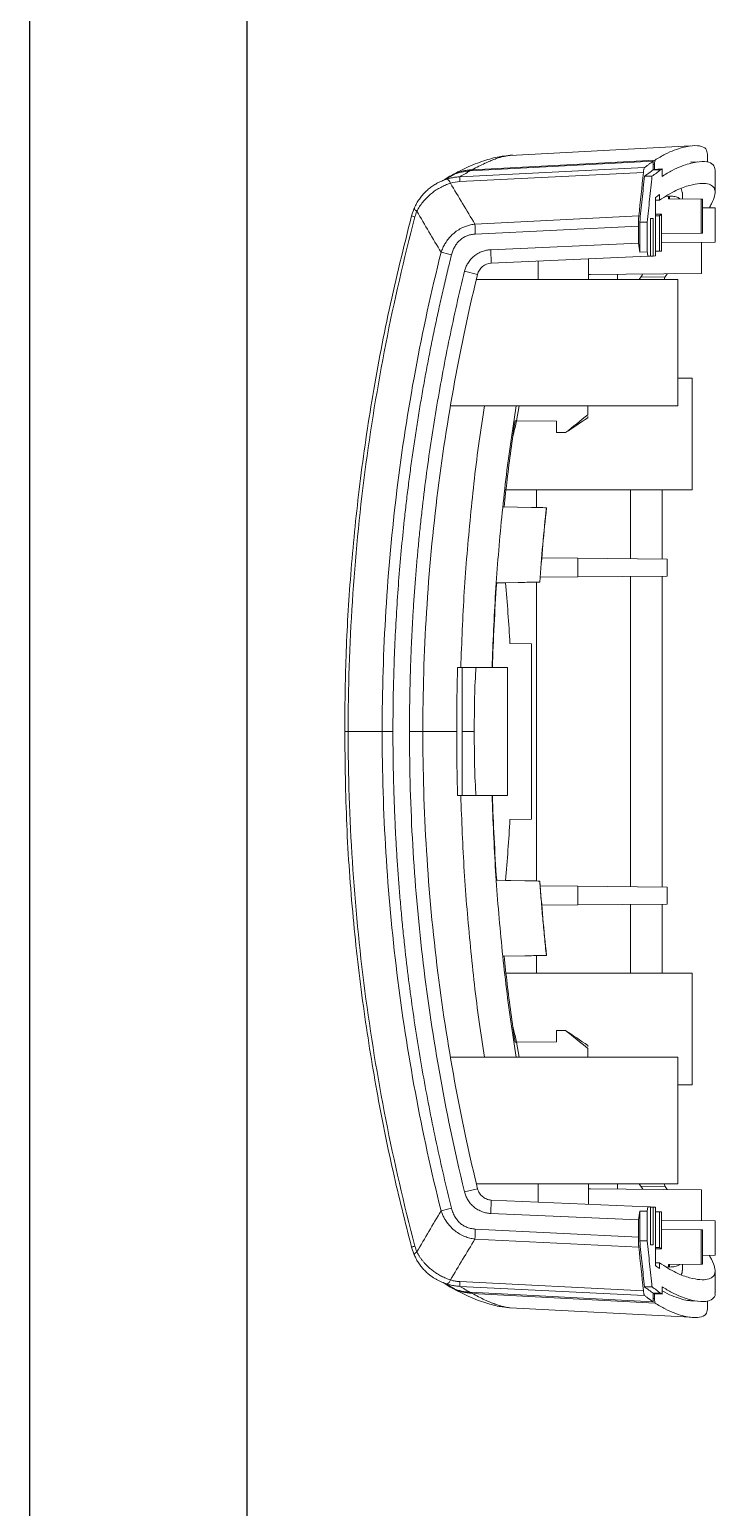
# Model space of a CAD drawing. Header units: inches. Extents: x 319 to 1827, y 1181 to 1488.
# Drawn here: x 319.2 to 365.3, y 1321 to 1420.4 of the extents above; entities that cross this region are included whole.
import ezdxf

# ---------------------------------------------------------------- set-up
doc = ezdxf.new("R2010")
doc.units = ezdxf.units.IN

msp = doc.modelspace()

# ---------------------------------------------------------------- linework, layer by layer
for p, q in [((319.19, 1488.371), (319.19, 1181.81)), ((333.788, 1481.072), (333.788, 1189.109))]:
    msp.add_line(p, q)
at = {"color": 7, "linetype": 'Continuous', "lineweight": 15}
for p, q in [((363.608, 1412.573), (351.489, 1411.938)), ((364.769, 1411.471), (364.769, 1412.015)), ((360.523, 1411.111), (348.121, 1410.5)), ((348.793, 1410.887), (361.112, 1411.539)), ((361.233, 1411.619), (348.941, 1410.969)), ((361.112, 1410.963), (361.112, 1411.539)), ((361.707, 1411.024), (361.112, 1410.993)), ((361.615, 1410.963), (361.112, 1410.963)), ((361.205, 1410.998), (361.205, 1411.317)), ((361.707, 1410.523), (361.707, 1411.024)), ((364.101, 1411.497), (363.619, 1411.472)), ((347.052, 1410.282), (347.453, 1410.553)), ((347.775, 1410.671), (347.108, 1410.291)), ((348.11, 1410.181), (360.45, 1410.788)), ((361.029, 1410.537), (360.526, 1410.537)), ((365.269, 1409.457), (365.269, 1410.944)), ((361.258, 1409.105), (361.258, 1405.176)), ((361.526, 1409.297), (361.526, 1408.926)), ((362.114, 1409.196), (361.965, 1409.182)), ((362.14, 1409.018), (362.14, 1409.199)), ((364.344, 1408.999), (362.14, 1409.018)), ((362.214, 1409.201), (362.214, 1409.02)), ((362.214, 1409.02), (364.416, 1409)), ((362.993, 1409.707), (363.065, 1409.431)), ((363.069, 1409.012), (363.069, 1409.431)), ((364.344, 1406.698), (364.344, 1408.999)), ((364.416, 1409), (364.416, 1406.698)), ((345.043, 1408.378), (344.866, 1407.861)), ((345.055, 1408.396), (345.046, 1408.374)), ((361.258, 1408.921), (361.526, 1408.926)), ((361.671, 1407.975), (361.258, 1407.979)), ((361.671, 1405.498), (361.671, 1407.975)), ((365.269, 1408.408), (364.416, 1408.416)), ((365.269, 1406.098), (365.269, 1408.408)), ((360.144, 1407.861), (349.13, 1407.319)), ((360.113, 1407.183), (349.152, 1406.643)), ((360.113, 1406.026), (360.113, 1407.183)), ((360.204, 1405.435), (360.204, 1407.437)), ((360.204, 1407.437), (360.708, 1407.437)), ((360.708, 1407.437), (360.708, 1405.452)), ((360.925, 1405.161), (360.925, 1407.698)), ((360.925, 1407.688), (361.116, 1407.698)), ((361.116, 1407.698), (361.116, 1405.169)), ((361.526, 1407.876), (361.258, 1407.878)), ((361.526, 1405.498), (361.526, 1407.876)), ((350.189, 1405.593), (360.113, 1406.026)), ((361.671, 1406.674), (364.344, 1406.698)), ((364.416, 1406.698), (361.671, 1406.674)), ((361.671, 1406.066), (365.269, 1406.098)), ((364.416, 1406.698), (364.344, 1406.698)), ((364.364, 1403.998), (364.364, 1406.09)), ((350.189, 1405.593), (350.228, 1404.694)), ((350.228, 1404.694), (360.754, 1405.154)), ((360.204, 1405.435), (360.708, 1405.452)), ((360.984, 1405.164), (361.116, 1405.169)), ((361.116, 1405.169), (361.258, 1405.176)), ((361.258, 1405.495), (361.526, 1405.498)), ((361.258, 1405.494), (361.671, 1405.498)), ((361.526, 1405.498), (361.671, 1405.498)), ((349.3, 1403.931), (348.426, 1404.143)), ((353.369, 1403.598), (353.369, 1404.848)), ((356.769, 1403.598), (356.769, 1404.98)), ((362.769, 1403.598), (349.23, 1403.598)), ((356.769, 1403.931), (364.364, 1403.998)), ((356.902, 1403.932), (356.769, 1403.925)), ((358.719, 1403.598), (358.719, 1403.948)), ((361.909, 1403.78), (362.047, 1403.977)), ((362.769, 1399.348), (362.769, 1403.598)), ((362.769, 1395.098), (362.769, 1399.348)), ((363.719, 1396.948), (362.769, 1396.948)), ((363.719, 1389.448), (363.719, 1396.948)), ((347.512, 1395.098), (362.769, 1395.098)), ((352.095, 1395.098), (351.932, 1394.082)), ((356.719, 1394.498), (356.719, 1395.098)), ((351.93, 1394.082), (351.961, 1394.082)), ((354.619, 1394.059), (351.932, 1394.082)), ((356.719, 1394.298), (356.719, 1394.38)), ((351.682, 1393.05), (351.716, 1393.198)), ((354.619, 1394.059), (354.619, 1393.298)), ((355.219, 1393.298), (354.619, 1393.298)), ((351.218, 1389.448), (363.719, 1389.448)), ((353.276, 1388.259), (353.276, 1389.448)), ((359.585, 1389.448), (359.585, 1384.817)), ((361.714, 1389.448), (361.714, 1384.798)), ((351.054, 1388.298), (351.017, 1388.298)), ((353.93, 1388.248), (351.017, 1388.298)), ((351.054, 1388.298), (352.939, 1388.265)), ((353.93, 1388.248), (353.942, 1388.248)), ((356.046, 1384.848), (353.639, 1384.869)), ((356.046, 1383.598), (356.046, 1384.848)), ((362.04, 1384.795), (356.046, 1384.848)), ((362.04, 1383.65), (362.04, 1384.795)), ((350.571, 1383.197), (353.484, 1383.248)), ((350.571, 1383.197), (350.589, 1383.197)), ((350.589, 1383.197), (351.183, 1383.207)), ((352.491, 1383.23), (351.183, 1383.207)), ((353.276, 1383.244), (353.276, 1363.151)), ((353.494, 1383.248), (353.484, 1383.248)), ((356.046, 1383.598), (353.524, 1383.576)), ((362.04, 1383.65), (356.046, 1383.598)), ((359.585, 1383.628), (359.585, 1362.767)), ((361.714, 1383.647), (361.714, 1362.748)), ((352.919, 1379.098), (351.477, 1379.11)), ((352.919, 1367.298), (352.919, 1379.098)), ((348.077, 1377.498), (348.269, 1377.498)), ((348.269, 1377.498), (348.269, 1368.898)), ((348.269, 1377.498), (350.275, 1377.498)), ((350.304, 1377.498), (351.319, 1377.498)), ((351.319, 1377.498), (351.319, 1368.898)), ((342.891, 1373.197), (340.604, 1373.197)), ((345.625, 1373.197), (344.725, 1373.197)), ((348.269, 1368.898), (348.077, 1368.898)), ((350.275, 1368.898), (348.269, 1368.898)), ((351.319, 1368.898), (350.304, 1368.898)), ((352.919, 1367.298), (351.477, 1367.285)), ((350.589, 1363.198), (350.571, 1363.198)), ((353.484, 1363.148), (350.571, 1363.198)), ((351.183, 1363.188), (350.589, 1363.198)), ((350.599, 1362.845), (350.597, 1362.845)), ((352.491, 1363.165), (351.183, 1363.188)), ((353.484, 1363.148), (353.494, 1363.148)), ((356.046, 1362.798), (353.524, 1362.82)), ((356.046, 1362.798), (356.046, 1361.548)), ((362.04, 1362.745), (356.046, 1362.798)), ((362.04, 1362.745), (362.04, 1361.6)), ((356.046, 1361.548), (353.639, 1361.527)), ((362.04, 1361.6), (356.046, 1361.548)), ((359.585, 1361.578), (359.585, 1356.948)), ((361.714, 1361.597), (361.714, 1356.948)), ((351.017, 1358.097), (353.93, 1358.148)), ((351.017, 1358.097), (351.054, 1358.097)), ((351.054, 1358.097), (352.939, 1358.13)), ((353.276, 1358.136), (353.276, 1356.948)), ((363.721, 1356.948), (351.218, 1356.948)), ((351.682, 1353.345), (351.716, 1353.197)), ((351.932, 1352.313), (354.619, 1352.336)), ((354.619, 1353.098), (354.619, 1352.336)), ((355.219, 1353.098), (354.619, 1353.098)), ((351.93, 1352.313), (351.961, 1352.313)), ((352.095, 1351.298), (351.932, 1352.313)), ((356.719, 1352.098), (356.719, 1352.015)), ((356.719, 1351.898), (356.719, 1351.298)), ((362.769, 1351.298), (347.51, 1351.298)), ((362.769, 1342.798), (362.769, 1351.298)), ((362.769, 1349.448), (363.721, 1349.448)), ((349.3, 1342.464), (348.426, 1342.252)), ((349.23, 1342.798), (362.769, 1342.798)), ((353.369, 1341.548), (353.369, 1342.798)), ((356.769, 1341.415), (356.769, 1342.798)), ((356.769, 1342.47), (356.902, 1342.463)), ((356.769, 1342.464), (364.364, 1342.398)), ((358.719, 1342.798), (358.719, 1342.447)), ((360.168, 1342.798), (360.421, 1342.432)), ((361.909, 1342.615), (362.047, 1342.418)), ((364.364, 1342.398), (364.364, 1340.305)), ((350.189, 1340.802), (350.228, 1341.701)), ((350.228, 1341.701), (360.754, 1341.241)), ((350.189, 1340.802), (360.113, 1340.369)), ((360.204, 1340.96), (360.204, 1338.958)), ((360.708, 1340.943), (360.754, 1341.241)), ((360.708, 1340.943), (360.708, 1338.958)), ((360.754, 1341.241), (360.925, 1341.234)), ((360.925, 1338.698), (360.925, 1341.234)), ((360.984, 1341.231), (361.116, 1341.226)), ((361.116, 1341.226), (361.116, 1338.698)), ((361.258, 1341.219), (361.116, 1341.226)), ((361.258, 1341.219), (361.258, 1337.29)), ((361.671, 1340.898), (361.258, 1340.901)), ((361.258, 1340.9), (361.526, 1340.898)), ((361.526, 1340.898), (361.526, 1338.519)), ((361.671, 1338.42), (361.671, 1340.898)), ((360.113, 1339.212), (349.152, 1339.752)), ((360.113, 1339.212), (360.113, 1340.369)), ((361.671, 1340.329), (365.269, 1340.298)), ((361.671, 1339.721), (364.344, 1339.698)), ((364.416, 1339.698), (361.671, 1339.721)), ((364.344, 1339.698), (364.344, 1337.396)), ((364.344, 1339.698), (364.416, 1339.698)), ((364.416, 1337.395), (364.416, 1339.698)), ((365.269, 1340.298), (365.269, 1337.987)), ((344.866, 1338.534), (345.043, 1338.017)), ((360.144, 1338.534), (349.13, 1339.076)), ((360.708, 1338.958), (360.204, 1338.958)), ((361.116, 1338.698), (360.925, 1338.707)), ((361.526, 1338.519), (361.258, 1338.517)), ((345.055, 1337.999), (345.046, 1338.021)), ((361.671, 1338.42), (361.258, 1338.416)), ((361.258, 1337.474), (361.526, 1337.469)), ((361.526, 1337.469), (361.526, 1337.098)), ((365.269, 1337.987), (364.416, 1337.979)), ((362.14, 1337.196), (361.965, 1337.213)), ((364.344, 1337.396), (362.14, 1337.377)), ((362.14, 1337.377), (362.14, 1337.196)), ((362.214, 1337.375), (364.416, 1337.395)), ((362.214, 1337.194), (362.214, 1337.375)), ((363.069, 1336.965), (363.069, 1337.383)), ((365.269, 1335.461), (365.269, 1336.938)), ((347.453, 1335.842), (347.05, 1336.115)), ((347.101, 1336.11), (347.766, 1335.726)), ((348.11, 1336.214), (360.45, 1335.607)), ((360.523, 1335.284), (348.121, 1335.895)), ((348.793, 1335.508), (361.112, 1334.856)), ((361.029, 1335.858), (360.526, 1335.858)), ((361.707, 1335.872), (361.707, 1335.371)), ((361.233, 1334.776), (348.941, 1335.426)), ((351.489, 1334.457), (363.608, 1333.822)), ((361.112, 1335.432), (361.112, 1334.856)), ((361.615, 1335.432), (361.112, 1335.432)), ((361.707, 1335.371), (361.112, 1335.402)), ((361.205, 1335.397), (361.205, 1335.078)), ((363.619, 1334.923), (364.092, 1334.898)), ((364.769, 1334.38), (364.769, 1334.933))]:
    msp.add_line(p, q, dxfattribs=at)
at = {"color": 8, "linetype": 'Continuous', "lineweight": 15}
for p, q in [((361.112, 1411.312), (361.205, 1411.317)), ((360.275, 1403.752), (361.909, 1403.78)), ((348.269, 1373.197), (349.085, 1373.197)), ((360.275, 1342.643), (361.909, 1342.615)), ((361.205, 1335.078), (361.112, 1335.083))]:
    msp.add_line(p, q, dxfattribs=at)
at = {"color": 8, "linetype": 'Continuous', "lineweight": 15, "flags": 128}
for points in [[(348.941, 1410.969), (348.942, 1410.961), (348.943, 1410.953)], [(348.941, 1335.426), (348.942, 1335.434), (348.943, 1335.442)]]:
    msp.add_lwpolyline(points, dxfattribs=at)
at = {"color": 7, "linetype": 'Continuous', "lineweight": 15, "flags": 128}
for points in [[(344.867, 1407.864), (344.867, 1407.864), (344.874, 1407.864)], [(344.874, 1338.532), (344.867, 1338.531), (344.87, 1338.533), (344.883, 1338.537), (344.906, 1338.544), (344.939, 1338.554), (344.982, 1338.566), (345.034, 1338.581), (345.094, 1338.598)]]:
    msp.add_lwpolyline(points, dxfattribs=at)
at = {"color": 7, "linetype": 'Continuous', "lineweight": 15}
for centre, radius, start, end in [((347.038, 1409.932), 0.461, 16.70869, 63.03721), ((349.871, 1410.281), 1.763, 172.87388, 183.26692), ((368.378, 1407.627), 19.25, 180.91666, 182.93027), ((364.561, 1473.54), 70.385, 255.427, 256.01602), ((240.224, 1373.197), 111.41, 3.04215, 5.15464), ((240.224, 1373.197), 111.41, 354.84536, 356.95785), ((364.561, 1272.855), 70.385, 103.98398, 104.573), ((368.376, 1338.768), 19.248, 177.06962, 179.08345), ((347.038, 1336.463), 0.461, 296.9631, 343.291), ((349.871, 1336.114), 1.763, 176.73308, 187.12612)]:
    msp.add_arc(centre, radius, start, end, dxfattribs=at)
at = {"color": 8, "linetype": 'Continuous', "lineweight": 15}
msp.add_arc((345.784, 1410.575), 2.863, 251.30363, 256.05173, dxfattribs=at)
at = {"color": 7, "linetype": 'Continuous', "lineweight": 15}
for centre, start_param, end_param in [((-318.41, 1416.511), 6.171764, 6.179748), ((-318.41, 1329.884), 0.103437, 0.111421)]:
    msp.add_ellipse(centre, major_axis=(683.679, 0), ratio=0.078592, start_param=start_param, end_param=end_param, dxfattribs=at)
for points, knots in [([(351.489, 1411.938), (351.494, 1411.939), (351.516, 1411.941), (351.58, 1411.948), (351.638, 1411.951), (351.68, 1411.953)], [0, 0, 0, 0, 0.072044, 0.34005, 1, 1, 1, 1]), ([(364.76, 1412.015), (364.739, 1412.143), (364.697, 1412.411), (364.274, 1412.605), (363.69, 1412.602), (363.073, 1412.477), (362.536, 1412.301), (361.93, 1412.039), (361.466, 1411.759), (361.233, 1411.619)], [0, 0, 0, 0, 0.1874741, 0.3902151, 0.5930867, 0.6947583, 0.7964289, 0.8982155, 1, 1, 1, 1]), ([(351.226, 1411.899), (351.11, 1411.888), (350.681, 1411.851), (349.869, 1411.63), (348.81, 1411.249), (347.937, 1410.796), (347.549, 1410.595)], [0, 0, 0, 0, 0.1179185, 0.4325648, 0.747365, 1, 1, 1, 1]), ([(360.45, 1410.788), (360.452, 1410.803), (360.457, 1410.848), (360.467, 1410.928), (360.484, 1411.019), (360.504, 1411.087), (360.517, 1411.103), (360.523, 1411.111)], [0, 0, 0, 0, 0.081719, 0.247804, 0.500232, 0.776217, 1, 1, 1, 1]), ([(361.112, 1411.539), (361.063, 1411.506), (360.967, 1411.441), (360.821, 1411.336), (360.673, 1411.227), (360.573, 1411.15), (360.523, 1411.111)], [0, 0, 0, 0, 0.254015, 0.505351, 0.75401, 1, 1, 1, 1]), ([(361.233, 1411.619), (361.226, 1411.614), (361.218, 1411.579), (361.208, 1411.469), (361.205, 1411.394), (361.205, 1411.317)], [0, 0, 0, 0, 0.5, 0.5, 1, 1, 1, 1]), ([(365.268, 1410.944), (365.241, 1411.077), (365.189, 1411.345), (364.749, 1411.534), (364.16, 1411.523), (363.542, 1411.393), (363.005, 1411.213), (362.401, 1410.947), (361.939, 1410.664), (361.707, 1410.523)], [0, 0, 0, 0, 0.197256, 0.397559, 0.597989, 0.698436, 0.798881, 0.899442, 1, 1, 1, 1]), ([(345.055, 1408.396), (345.079, 1408.45), (345.127, 1408.557), (345.208, 1408.711), (345.296, 1408.86), (345.39, 1409.002), (345.49, 1409.137), (345.594, 1409.265), (345.703, 1409.386), (345.815, 1409.499), (345.967, 1409.64), (346.166, 1409.801), (346.42, 1409.973), (346.687, 1410.121), (346.963, 1410.247), (347.153, 1410.311), (347.247, 1410.343)], [0, 0, 0, 0, 0.058791, 0.116952, 0.17439, 0.231014, 0.286741, 0.341497, 0.395212, 0.447828, 0.499294, 0.6003, 0.701115, 0.801481, 0.901173, 1, 1, 1, 1]), ([(347.48, 1410.065), (347.423, 1410.045), (347.309, 1410.006), (347.143, 1409.939), (346.982, 1409.866), (346.826, 1409.786), (346.675, 1409.702), (346.532, 1409.614), (346.395, 1409.521), (346.265, 1409.426), (346.084, 1409.281), (345.861, 1409.075), (345.614, 1408.795), (345.397, 1408.498), (345.282, 1408.286), (345.225, 1408.18)], [0, 0, 0, 0, 0.060481, 0.12016, 0.178934, 0.236706, 0.293389, 0.348903, 0.40318, 0.456159, 0.50779, 0.632066, 0.755826, 0.878601, 1, 1, 1, 1]), ([(347.247, 1410.343), (347.295, 1410.358), (347.392, 1410.387), (347.538, 1410.422), (347.685, 1410.452), (347.831, 1410.474), (347.976, 1410.491), (348.073, 1410.497), (348.121, 1410.5)], [0, 0, 0, 0, 0.170775, 0.339898, 0.507372, 0.673203, 0.837405, 1, 1, 1, 1]), ([(348.793, 1410.887), (348.415, 1410.848), (347.876, 1410.792), (347.427, 1410.505), (347.293, 1410.419)], [0, 0, 0, 0, 0.702599, 1, 1, 1, 1]), ([(348.969, 1410.954), (348.586, 1410.933), (348.197, 1410.912), (347.872, 1410.726), (347.868, 1410.724)], [0, 0, 0, 0, 0.988338, 1, 1, 1, 1]), ([(348.121, 1410.5), (348.179, 1410.535), (348.297, 1410.604), (348.466, 1410.703), (348.633, 1410.798), (348.739, 1410.858), (348.793, 1410.887)], [0, 0, 0, 0, 0.246112, 0.494819, 0.746117, 1, 1, 1, 1]), ([(360.526, 1410.537), (360.473, 1410.02), (360.367, 1408.987), (360.259, 1407.953), (360.204, 1407.437)], [0, 0, 0, 0, 0.500017, 1, 1, 1, 1]), ([(361.029, 1410.537), (360.977, 1410.02), (360.924, 1409.503), (360.87, 1408.987), (360.816, 1408.47), (360.762, 1407.953), (360.708, 1407.437)], [0, 0, 0, 0, 0.002102482, 0.002102482, 0.002102482, 0.004204969, 0.004204969, 0.004204969, 0.004204969]), ([(364.888, 1408.412), (364.937, 1408.503), (365.121, 1408.842), (365.255, 1409.228), (365.289, 1409.616), (365.132, 1409.883), (364.798, 1410.041), (364.284, 1410.068), (363.576, 1409.942), (362.682, 1409.645), (361.911, 1409.166), (361.526, 1408.926)], [0, 0, 0, 0, 0.043167, 0.16134, 0.279568, 0.397738, 0.515952, 0.634123, 0.752295, 0.876091, 1, 1, 1, 1]), ([(361.258, 1409.105), (361.303, 1409.138), (361.394, 1409.205), (361.482, 1409.266), (361.526, 1409.297)], [0, 0, 0, 0, 0.497476, 1, 1, 1, 1]), ([(362.903, 1409.014), (362.882, 1409.031), (362.796, 1409.1), (362.593, 1409.183), (362.339, 1409.195), (362.214, 1409.201)], [0, 0, 0, 0, 0.14571, 0.578307, 1, 1, 1, 1]), ([(344.867, 1407.864), (344.343, 1405.765), (343.317, 1401.645), (342.169, 1395.504), (341.313, 1389.564), (340.75, 1383.836), (340.423, 1378.404), (340.389, 1374.882), (340.372, 1373.197)], [0, 0, 0, 0, 0.185137, 0.363284, 0.534446, 0.69862, 0.855807, 1, 1, 1, 1]), ([(345.094, 1407.797), (343.606, 1402.16), (342.482, 1396.425), (340.981, 1384.859), (340.604, 1379.028), (340.604, 1373.197)], [0, 0, 0, 0, 0.5, 0.5, 1, 1, 1, 1]), ([(346.851, 1405.419), (346.869, 1405.469), (346.905, 1405.568), (346.967, 1405.712), (347.034, 1405.849), (347.107, 1405.981), (347.222, 1406.168), (347.394, 1406.398), (347.65, 1406.662), (347.95, 1406.895), (348.26, 1407.07), (348.559, 1407.191), (348.838, 1407.273), (349.031, 1407.303), (349.13, 1407.319)], [0, 0, 0, 0, 0.051082, 0.10121, 0.150377, 0.198577, 0.245809, 0.360673, 0.473441, 0.597509, 0.72253, 0.812577, 0.905045, 1, 1, 1, 1]), ([(360.113, 1407.183), (360.113, 1407.215), (360.114, 1407.283), (360.116, 1407.389), (360.119, 1407.505), (360.125, 1407.626), (360.133, 1407.749), (360.14, 1407.823), (360.144, 1407.861)], [0, 0, 0, 0, 0.12815, 0.272703, 0.43337, 0.609296, 0.798937, 1, 1, 1, 1]), ([(360.925, 1407.698), (360.958, 1407.698), (361.021, 1407.698), (361.084, 1407.698), (361.116, 1407.698), (361.116, 1407.698)], [0.000134, 0.000134, 0.000134, 0.000134, 0.5, 1, 1.000453, 1.000453, 1.000453, 1.000453]), ([(349.152, 1406.643), (349.108, 1406.64), (349.022, 1406.634), (348.895, 1406.614), (348.772, 1406.586), (348.652, 1406.55), (348.488, 1406.485), (348.287, 1406.376), (348.074, 1406.204), (347.895, 1406.001), (347.749, 1405.775), (347.631, 1405.52), (347.579, 1405.335), (347.552, 1405.241)], [0, 0, 0, 0, 0.057356, 0.113381, 0.168352, 0.222563, 0.276322, 0.398673, 0.519997, 0.633872, 0.750189, 0.871483, 1, 1, 1, 1]), ([(346.851, 1405.419), (345.538, 1400.157), (344.546, 1394.813), (343.223, 1384.046), (342.894, 1378.621), (342.891, 1373.197)], [0, 0, 0, 0, 0.5, 0.5, 1, 1, 1, 1]), ([(347.552, 1405.241), (347.457, 1404.854), (347.266, 1404.082), (346.993, 1402.92), (346.731, 1401.757), (346.479, 1400.592), (346.237, 1399.425), (346.006, 1398.257), (345.786, 1397.087), (345.576, 1395.915), (345.377, 1394.741), (345.189, 1393.566), (345.011, 1392.389), (344.844, 1391.21), (344.687, 1390.029), (344.541, 1388.847), (344.373, 1387.374), (344.193, 1385.609), (344.015, 1383.551), (343.87, 1381.489), (343.757, 1379.422), (343.676, 1377.351), (343.625, 1375.275), (343.618, 1373.89), (343.615, 1373.197)], [0, 0, 0, 0, 0.036891, 0.073758, 0.110604, 0.147431, 0.184242, 0.221041, 0.257831, 0.294614, 0.331393, 0.368172, 0.404954, 0.441741, 0.478537, 0.515344, 0.552165, 0.615948, 0.67977, 0.743645, 0.807591, 0.871621, 0.935753, 1, 1, 1, 1]), ([(348.426, 1404.143), (348.438, 1404.19), (348.463, 1404.284), (348.514, 1404.42), (348.574, 1404.551), (348.673, 1404.73), (348.828, 1404.945), (349.061, 1405.17), (349.327, 1405.354), (349.611, 1405.484), (349.901, 1405.568), (350.093, 1405.585), (350.189, 1405.593)], [0, 0, 0, 0, 0.059436, 0.118488, 0.177504, 0.236834, 0.3687, 0.500549, 0.632041, 0.764046, 0.881832, 1, 1, 1, 1]), ([(344.725, 1373.197), (344.727, 1373.587), (344.729, 1374.367), (344.746, 1375.535), (344.772, 1376.703), (344.808, 1377.868), (344.855, 1379.033), (344.912, 1380.196), (344.979, 1381.358), (345.056, 1382.519), (345.143, 1383.678), (345.241, 1384.836), (345.349, 1385.993), (345.467, 1387.149), (345.638, 1388.681), (345.875, 1390.587), (346.2, 1392.864), (346.564, 1395.134), (346.968, 1397.398), (347.413, 1399.654), (347.894, 1401.904), (348.248, 1403.396), (348.426, 1404.143)], [0, 0, 0, 0, 0.037445, 0.074851, 0.112222, 0.149559, 0.186866, 0.224146, 0.261402, 0.298636, 0.335852, 0.373052, 0.410239, 0.447417, 0.484588, 0.558261, 0.631881, 0.705472, 0.779057, 0.852658, 0.926298, 1, 1, 1, 1]), ([(349.3, 1403.931), (349.351, 1404.14), (349.471, 1404.331), (349.803, 1404.604), (350.014, 1404.685), (350.228, 1404.694)], [0, 0, 0, 0, 0.5, 0.5, 1, 1, 1, 1]), ([(349.3, 1403.931), (348.807, 1401.899), (347.804, 1397.328), (346.558, 1389.479), (345.784, 1381.201), (345.627, 1375.784), (345.625, 1373.197)], [0, 0, 0, 0, 0.25, 0.5, 0.75, 1, 1, 1, 1]), ([(360.168, 1403.598), (360.185, 1403.622), (360.275, 1403.751), (360.355, 1403.868), (360.42, 1403.963)], [0, 0, 0, 0, 0.18695, 1, 1, 1, 1]), ([(361.909, 1403.78), (361.899, 1403.759), (361.884, 1403.728), (361.872, 1403.63), (361.868, 1403.598)], [0, 0, 0, 0, 0.6701057, 1, 1, 1, 1]), ([(349.778, 1395.098), (349.654, 1394.305), (349.266, 1391.841), (348.805, 1387.671), (348.372, 1382.595), (348.239, 1379.198), (348.173, 1377.498)], [0, 0, 0, 0, 0.136009, 0.423196, 0.711423, 1, 1, 1, 1]), ([(350.275, 1377.498), (350.342, 1379.184), (350.476, 1382.56), (350.911, 1387.616), (351.38, 1391.8), (351.776, 1394.286), (351.905, 1395.098)], [0, 0, 0, 0, 0.286297, 0.572946, 0.860663, 1, 1, 1, 1]), ([(351.821, 1394.082), (351.632, 1392.772), (351.355, 1390.848), (351.158, 1388.915), (351.096, 1388.298)], [0, 0, 0, 0, 0.680877, 1, 1, 1, 1]), ([(351.716, 1393.198), (351.751, 1393.345), (351.821, 1393.64), (351.894, 1393.935), (351.93, 1394.082)], [0, 0, 0, 0, 0.4999819, 1, 1, 1, 1]), ([(349.085, 1373.197), (349.087, 1374.57), (349.089, 1376.005), (349.196, 1377.435), (349.201, 1377.498)], [0, 0, 0, 0, 0.956147, 1, 1, 1, 1]), ([(340.373, 1373.198), (340.399, 1371.104), (340.451, 1366.93), (340.896, 1360.768), (341.574, 1354.806), (342.482, 1349.122), (343.56, 1343.716), (344.438, 1340.233), (344.867, 1338.531)], [0, 0, 0, 0, 0.179117, 0.35726, 0.52842, 0.692597, 0.849791, 1, 1, 1, 1]), ([(340.604, 1373.197), (340.604, 1367.367), (340.981, 1361.536), (342.482, 1349.97), (343.606, 1344.235), (345.094, 1338.598)], [0, 0, 0, 0, 0.5, 0.5, 1, 1, 1, 1]), ([(343.615, 1373.197), (343.481, 1373.197), (343.342, 1373.197), (343.09, 1373.197), (342.978, 1373.197), (342.891, 1373.197)], [0, 0, 0, 0, 0.5, 0.5, 1, 1, 1, 1]), ([(346.851, 1340.976), (345.537, 1346.241), (344.544, 1351.591), (343.223, 1362.357), (342.894, 1367.773), (342.891, 1373.197)], [0, 0, 0, 0, 0.5, 0.5, 1, 1, 1, 1]), ([(343.615, 1373.197), (343.616, 1372.793), (343.619, 1371.984), (343.636, 1370.772), (343.664, 1369.562), (343.703, 1368.353), (343.753, 1367.145), (343.813, 1365.939), (343.885, 1364.734), (343.967, 1363.531), (344.06, 1362.329), (344.165, 1361.129), (344.28, 1359.93), (344.442, 1358.39), (344.664, 1356.513), (344.964, 1354.301), (345.301, 1352.094), (345.676, 1349.893), (346.087, 1347.699), (346.537, 1345.51), (347.021, 1343.328), (347.375, 1341.879), (347.552, 1341.154)], [0, 0, 0, 0, 0.03749, 0.074938, 0.112349, 0.149724, 0.187067, 0.224382, 0.261671, 0.298937, 0.336183, 0.373413, 0.410629, 0.447835, 0.51686, 0.585844, 0.654807, 0.723769, 0.79275, 0.861768, 0.930845, 1, 1, 1, 1]), ([(348.426, 1342.252), (347.736, 1345.093), (346.62, 1350.51), (345.521, 1358.124), (344.879, 1365.548), (344.727, 1370.595), (344.725, 1373.197), (344.725, 1373.197)], [-0.000008, -0.000008, -0.000008, -0.000008, 0.249992, 0.499992, 0.749992, 0.999992, 1, 1, 1, 1]), ([(345.625, 1373.197), (345.627, 1370.611), (345.784, 1365.194), (346.558, 1356.916), (347.804, 1349.067), (348.807, 1344.496), (349.3, 1342.464)], [0, 0, 0, 0, 0.25, 0.5, 0.75, 1, 1, 1, 1]), ([(349.085, 1373.197), (349.087, 1371.825), (349.089, 1370.39), (349.196, 1368.96), (349.201, 1368.898)], [0, 0, 0, 0, 0.956147, 1, 1, 1, 1]), ([(349.778, 1351.298), (349.654, 1352.09), (349.266, 1354.554), (348.805, 1358.724), (348.372, 1363.8), (348.239, 1367.198), (348.173, 1368.898)], [0, 0, 0, 0, 0.136009, 0.423196, 0.711423, 1, 1, 1, 1]), ([(351.904, 1351.298), (351.777, 1352.098), (351.383, 1354.568), (350.915, 1358.741), (350.477, 1363.808), (350.342, 1367.2), (350.275, 1368.898)], [0, 0, 0, 0, 0.13756, 0.42421, 0.711926, 1, 1, 1, 1]), ([(353.93, 1358.148), (353.887, 1358.564), (353.8, 1359.396), (353.683, 1360.646), (353.576, 1361.896), (353.514, 1362.73), (353.484, 1363.148)], [0, 0, 0, 0, 0.250085, 0.500116, 0.750089, 1, 1, 1, 1]), ([(351.821, 1352.313), (351.632, 1353.623), (351.355, 1355.547), (351.158, 1357.48), (351.096, 1358.097)], [0, 0, 0, 0, 0.680877, 1, 1, 1, 1]), ([(363.719, 1356.948), (363.719, 1356.948), (363.719, 1356.85), (363.719, 1356.474), (363.719, 1356.196), (363.719, 1355.502), (363.719, 1355.086), (363.719, 1354.179), (363.719, 1353.688), (363.719, 1353.198)], [0, 0, 0, 0, 0.25, 0.25, 0.5, 0.5, 0.75, 0.75, 1, 1, 1, 1]), ([(351.93, 1352.313), (351.894, 1352.46), (351.821, 1352.755), (351.751, 1353.05), (351.716, 1353.197)], [0, 0, 0, 0, 0.5000181, 1, 1, 1, 1]), ([(363.719, 1353.198), (363.719, 1352.707), (363.719, 1352.216), (363.719, 1351.309), (363.719, 1350.893), (363.719, 1350.199), (363.719, 1349.921), (363.719, 1349.545), (363.719, 1349.448), (363.719, 1349.448)], [0, 0, 0, 0, 0.25, 0.25, 0.5, 0.5, 0.75, 0.75, 1, 1, 1, 1]), ([(349.3, 1342.464), (349.33, 1342.343), (349.426, 1342.137), (349.628, 1341.917), (349.883, 1341.762), (350.103, 1341.706), (350.228, 1341.701)], [0, 0, 0, 0, 0.25, 0.5, 0.75, 0.9999999, 0.9999999, 0.9999999, 0.9999999]), ([(361.869, 1342.798), (361.872, 1342.767), (361.883, 1342.667), (361.898, 1342.636), (361.909, 1342.615)], [0, 0, 0, 0, 0.300094, 1, 1, 1, 1]), ([(350.189, 1340.802), (350.141, 1340.805), (350.045, 1340.811), (349.902, 1340.834), (349.762, 1340.868), (349.568, 1340.93), (349.327, 1341.041), (349.061, 1341.225), (348.828, 1341.45), (348.645, 1341.704), (348.506, 1341.973), (348.453, 1342.159), (348.426, 1342.252)], [0, 0, 0, 0, 0.059264, 0.118143, 0.176981, 0.236123, 0.367901, 0.49962, 0.631242, 0.763336, 0.881487, 1, 1, 1, 1]), ([(349.13, 1339.076), (349.07, 1339.085), (348.953, 1339.102), (348.78, 1339.141), (348.613, 1339.189), (348.451, 1339.247), (348.227, 1339.344), (347.95, 1339.5), (347.65, 1339.733), (347.394, 1339.997), (347.202, 1340.254), (347.055, 1340.502), (346.942, 1340.731), (346.881, 1340.893), (346.851, 1340.976)], [0, 0, 0, 0, 0.057283, 0.113666, 0.16916, 0.223778, 0.27754, 0.402543, 0.52662, 0.639371, 0.754244, 0.833477, 0.915404, 1, 1, 1, 1]), ([(347.552, 1341.154), (347.567, 1341.099), (347.596, 1340.991), (347.652, 1340.836), (347.718, 1340.69), (347.793, 1340.553), (347.877, 1340.426), (347.97, 1340.308), (348.103, 1340.168), (348.287, 1340.019), (348.543, 1339.88), (348.834, 1339.783), (349.045, 1339.762), (349.152, 1339.752)], [0, 0, 0, 0, 0.074404, 0.146191, 0.215738, 0.283459, 0.349803, 0.415245, 0.480284, 0.601387, 0.723975, 0.85904, 1, 1, 1, 1]), ([(349.13, 1339.076), (348.853, 1338.62), (348.299, 1337.706), (347.753, 1336.79), (347.48, 1336.33)], [0, 0, 0, 0, 0.49866, 1, 1, 1, 1]), ([(360.144, 1338.534), (360.141, 1338.559), (360.136, 1338.609), (360.13, 1338.69), (360.125, 1338.771), (360.121, 1338.853), (360.118, 1338.932), (360.116, 1339.008), (360.114, 1339.08), (360.113, 1339.148), (360.113, 1339.191), (360.113, 1339.212)], [0, 0, 0, 0, 0.135196, 0.265708, 0.390747, 0.509668, 0.62198, 0.727334, 0.825511, 0.916405, 1, 1, 1, 1]), ([(360.204, 1338.958), (360.259, 1338.442), (360.367, 1337.408), (360.473, 1336.375), (360.526, 1335.858)], [0, 0, 0, 0, 0.499983, 1, 1, 1, 1]), ([(360.708, 1338.958), (360.762, 1338.442), (360.816, 1337.925), (360.87, 1337.408), (360.924, 1336.892), (360.977, 1336.375), (361.029, 1335.858)], [0, 0, 0, 0, 0.002102482, 0.002102482, 0.002102482, 0.004204968, 0.004204968, 0.004204968, 0.004204968]), ([(347.247, 1336.052), (347.188, 1336.071), (347.069, 1336.11), (346.895, 1336.181), (346.722, 1336.259), (346.554, 1336.348), (346.389, 1336.445), (346.23, 1336.551), (346.077, 1336.666), (345.906, 1336.808), (345.721, 1336.986), (345.527, 1337.206), (345.349, 1337.449), (345.187, 1337.713), (345.1, 1337.903), (345.055, 1337.999)], [0, 0, 0, 0, 0.061667, 0.123697, 0.18605, 0.248678, 0.311529, 0.374545, 0.437663, 0.500816, 0.594262, 0.691301, 0.791575, 0.894646, 1, 1, 1, 1]), ([(345.225, 1338.215), (345.253, 1338.162), (345.308, 1338.056), (345.403, 1337.901), (345.505, 1337.75), (345.617, 1337.603), (345.736, 1337.46), (345.864, 1337.323), (345.999, 1337.192), (346.165, 1337.047), (346.369, 1336.889), (346.618, 1336.724), (346.888, 1336.573), (347.177, 1336.438), (347.378, 1336.366), (347.48, 1336.33)], [0, 0, 0, 0, 0.060522, 0.121431, 0.182687, 0.244243, 0.306049, 0.368045, 0.430173, 0.492368, 0.586245, 0.684356, 0.78634, 0.891738, 1, 1, 1, 1]), ([(364.888, 1337.983), (364.937, 1337.892), (365.121, 1337.553), (365.255, 1337.167), (365.289, 1336.779), (365.132, 1336.512), (364.798, 1336.354), (364.284, 1336.327), (363.576, 1336.453), (362.682, 1336.75), (361.911, 1337.229), (361.526, 1337.469)], [0, 0, 0, 0, 0.043167, 0.16134, 0.279568, 0.397738, 0.515952, 0.634123, 0.752295, 0.876091, 1, 1, 1, 1]), ([(361.526, 1337.098), (361.482, 1337.129), (361.394, 1337.19), (361.303, 1337.257), (361.258, 1337.29)], [0, 0, 0, 0, 0.502524, 1, 1, 1, 1]), ([(362.903, 1337.381), (362.882, 1337.364), (362.796, 1337.295), (362.593, 1337.212), (362.339, 1337.2), (362.214, 1337.194)], [0, 0, 0, 0, 0.145705, 0.578298, 1, 1, 1, 1]), ([(362.993, 1336.688), (363.004, 1336.702), (363.05, 1336.765), (363.073, 1336.856), (363.065, 1336.948), (363.064, 1336.965)], [0, 0, 0, 0, 0.193621, 0.853478, 1, 1, 1, 1]), ([(348.121, 1335.895), (348.073, 1335.898), (347.976, 1335.904), (347.831, 1335.921), (347.685, 1335.943), (347.538, 1335.973), (347.392, 1336.008), (347.295, 1336.037), (347.247, 1336.052)], [0, 0, 0, 0, 0.1625954, 0.3267974, 0.4926282, 0.6601018, 0.8292252, 1, 1, 1, 1]), ([(348.793, 1335.508), (348.415, 1335.547), (347.875, 1335.604), (347.424, 1335.892), (347.289, 1335.978)], [0, 0, 0, 0, 0.700346, 1, 1, 1, 1]), ([(347.48, 1336.33), (347.521, 1336.318), (347.604, 1336.293), (347.73, 1336.263), (347.857, 1336.24), (347.983, 1336.223), (348.068, 1336.217), (348.11, 1336.214)], [0, 0, 0, 0, 0.205477, 0.407255, 0.606276, 0.803522, 1, 1, 1, 1]), ([(347.549, 1335.8), (347.937, 1335.599), (348.81, 1335.146), (349.869, 1334.765), (350.681, 1334.544), (351.109, 1334.507), (351.225, 1334.496)], [0, 0, 0, 0, 0.252702, 0.567623, 0.882389, 1, 1, 1, 1]), ([(347.848, 1335.679), (347.852, 1335.677), (348.176, 1335.49), (348.562, 1335.466), (348.943, 1335.442)], [0, 0, 0, 0, 0.012359, 1, 1, 1, 1]), ([(348.121, 1335.895), (348.179, 1335.861), (348.296, 1335.791), (348.465, 1335.693), (348.632, 1335.597), (348.739, 1335.538), (348.793, 1335.508)], [0, 0, 0, 0, 0.244374, 0.492465, 0.744323, 1, 1, 1, 1]), ([(360.523, 1335.284), (360.521, 1335.287), (360.514, 1335.293), (360.505, 1335.312), (360.494, 1335.341), (360.478, 1335.402), (360.463, 1335.491), (360.453, 1335.579), (360.45, 1335.607)], [0, 0, 0, 0, 0.1053681, 0.2239635, 0.3557314, 0.5003191, 0.8460526, 1, 1, 1, 1]), ([(360.526, 1335.858), (360.627, 1335.787), (360.827, 1335.645), (361.017, 1335.503), (361.112, 1335.432)], [0, 0, 0, 0, 0.499999, 1, 1, 1, 1]), ([(361.707, 1335.872), (361.927, 1335.737), (362.367, 1335.468), (363.139, 1335.119), (363.961, 1334.888), (364.691, 1334.847), (365.123, 1335.039), (365.304, 1335.235), (365.259, 1335.44), (365.254, 1335.461)], [0, 0, 0, 0, 0.095421, 0.190843, 0.381911, 0.579969, 0.778029, 0.976576, 1, 1, 1, 1]), ([(363.602, 1334.936), (363.573, 1334.936), (363.427, 1334.935), (363.049, 1335.029), (362.514, 1335.207), (362.061, 1335.393), (361.769, 1335.568), (361.707, 1335.605)], [0, 0, 0, 0, 0.07346, 0.356952, 0.640441, 0.92426, 1, 1, 1, 1]), ([(360.523, 1335.284), (360.573, 1335.245), (360.673, 1335.168), (360.821, 1335.059), (360.967, 1334.954), (361.063, 1334.889), (361.112, 1334.856)], [0, 0, 0, 0, 0.24599, 0.494649, 0.745985, 1, 1, 1, 1]), ([(361.233, 1334.776), (361.226, 1334.781), (361.218, 1334.816), (361.208, 1334.926), (361.205, 1335.001), (361.205, 1335.078)], [0, 0, 0, 0, 0.5, 0.5, 1, 1, 1, 1]), ([(364.76, 1334.38), (364.739, 1334.252), (364.697, 1333.984), (364.274, 1333.79), (363.69, 1333.793), (363.073, 1333.918), (362.536, 1334.094), (361.93, 1334.356), (361.466, 1334.636), (361.233, 1334.776)], [0, 0, 0, 0, 0.1874741, 0.3902151, 0.5930867, 0.6947583, 0.7964289, 0.8982155, 1, 1, 1, 1])]:
    msp.add_open_spline(points, degree=3, knots=knots, dxfattribs=at)
at = {"color": 8, "linetype": 'Continuous', "lineweight": 15}
for points, knots in [([(347.871, 1410.717), (348.005, 1410.774), (348.346, 1410.92), (348.717, 1410.951), (348.941, 1410.969)], [0, 0, 0, 0, 0.394345, 1, 1, 1, 1]), ([(348.941, 1410.969), (349.092, 1411.05), (349.4, 1411.214), (349.795, 1411.405), (350.127, 1411.553), (350.427, 1411.672), (350.685, 1411.763), (350.911, 1411.829), (351.063, 1411.866), (351.167, 1411.887), (351.243, 1411.902), (351.327, 1411.916), (351.41, 1411.929), (351.465, 1411.935), (351.489, 1411.938)], [0, 0, 0, 0, 0.127078, 0.259039, 0.384314, 0.484584, 0.612267, 0.716863, 0.798897, 0.832705, 0.871074, 0.914002, 0.961488, 1, 1, 1, 1]), ([(345.046, 1408.374), (345.044, 1408.371), (345.036, 1408.357), (345.062, 1408.316), (345.121, 1408.255), (345.191, 1408.205), (345.225, 1408.18)], [0, 0, 0, 0, 0.09106, 0.397382, 0.702467, 1, 1, 1, 1]), ([(340.604, 1373.197), (340.563, 1373.197), (340.48, 1373.197), (340.404, 1373.197), (340.368, 1373.197), (340.371, 1373.197), (340.372, 1373.197)], [0, 0, 0, 0, 0.305148, 0.61695, 0.928751, 1, 1, 1, 1]), ([(347.901, 1373.197), (347.697, 1373.197), (347.288, 1373.197), (346.441, 1373.197), (345.863, 1373.197), (345.625, 1373.197)], [0, 0, 0, 0, 0.37112, 0.741788, 1, 1, 1, 1]), ([(345.046, 1338.021), (345.044, 1338.024), (345.036, 1338.038), (345.062, 1338.078), (345.121, 1338.14), (345.191, 1338.19), (345.225, 1338.215)], [0, 0, 0, 0, 0.090208, 0.395713, 0.701105, 1, 1, 1, 1]), ([(348.941, 1335.426), (348.717, 1335.445), (348.339, 1335.476), (347.992, 1335.625), (347.852, 1335.685)], [0, 0, 0, 0, 0.594532, 1, 1, 1, 1]), ([(348.941, 1335.426), (349.085, 1335.349), (349.386, 1335.188), (349.789, 1334.992), (350.153, 1334.83), (350.447, 1334.715), (350.725, 1334.619), (350.976, 1334.547), (351.226, 1334.495), (351.388, 1334.467), (351.473, 1334.459), (351.489, 1334.458)], [0, 0, 0, 0, 0.120706, 0.253493, 0.389933, 0.512373, 0.604651, 0.750296, 0.864166, 0.975742, 1, 1, 1, 1])]:
    msp.add_open_spline(points, degree=3, knots=knots, dxfattribs=at)
at = {"color": 7, "linetype": 'Continuous', "lineweight": 15}
for points in [[(360.526, 1410.537), (360.729, 1410.679), (360.924, 1410.821), (361.112, 1410.963)], [(361.707, 1411.024), (361.677, 1411.004), (361.646, 1410.984), (361.615, 1410.963)], [(348.11, 1410.181), (347.896, 1410.17), (347.683, 1410.129), (347.48, 1410.065)], [(347.48, 1410.065), (348.024, 1409.148), (348.574, 1408.232), (349.13, 1407.319)], [(360.45, 1410.788), (360.35, 1409.813), (360.248, 1408.837), (360.144, 1407.861)], [(362.14, 1409.018), (362.165, 1409.018), (362.19, 1409.019), (362.214, 1409.02)], [(364.416, 1409), (364.392, 1409), (364.369, 1408.999), (364.344, 1408.999)], [(345.225, 1408.18), (345.173, 1408.057), (345.129, 1407.929), (345.094, 1407.797)], [(345.225, 1408.18), (345.762, 1407.258), (346.304, 1406.338), (346.851, 1405.419)], [(361.526, 1407.876), (361.542, 1407.888), (361.575, 1407.91), (361.623, 1407.943), (361.655, 1407.965), (361.671, 1407.975)], [(360.113, 1406.026), (360.144, 1405.829), (360.174, 1405.632), (360.204, 1405.435)], [(360.708, 1405.452), (360.723, 1405.352), (360.738, 1405.253), (360.754, 1405.154)], [(360.754, 1405.154), (360.812, 1405.156), (360.869, 1405.159), (360.925, 1405.161)], [(351.932, 1394.082), (351.902, 1394.082), (351.865, 1394.082), (351.821, 1394.082)], [(355.219, 1393.298), (355.719, 1393.698), (356.219, 1394.098), (356.719, 1394.498)], [(355.219, 1393.298), (355.719, 1393.631), (356.219, 1393.965), (356.719, 1394.298)], [(353.942, 1388.248), (353.608, 1388.253), (353.273, 1388.259), (352.939, 1388.265)], [(353.484, 1383.248), (353.603, 1384.917), (353.752, 1386.584), (353.93, 1388.248)], [(353.494, 1383.248), (353.614, 1384.916), (353.763, 1386.583), (353.942, 1388.248)], [(350.589, 1383.197), (350.457, 1381.299), (350.362, 1379.399), (350.304, 1377.498)], [(352.491, 1383.23), (352.825, 1383.236), (353.16, 1383.242), (353.494, 1383.248)], [(347.963, 1377.498), (347.922, 1376.064), (347.901, 1374.631), (347.901, 1373.197)], [(348.077, 1377.498), (348.043, 1377.498), (348.005, 1377.498), (347.963, 1377.498)], [(350.304, 1377.498), (350.295, 1377.498), (350.285, 1377.498), (350.275, 1377.498)], [(347.963, 1368.898), (347.922, 1370.331), (347.901, 1371.764), (347.901, 1373.197)], [(348.077, 1368.898), (348.043, 1368.898), (348.005, 1368.898), (347.963, 1368.898)], [(350.304, 1368.898), (350.295, 1368.898), (350.285, 1368.898), (350.275, 1368.898)], [(350.589, 1363.198), (350.457, 1365.096), (350.362, 1366.996), (350.304, 1368.898)], [(353.494, 1363.148), (353.16, 1363.153), (352.825, 1363.159), (352.491, 1363.165)], [(353.942, 1358.148), (353.763, 1359.812), (353.614, 1361.478), (353.494, 1363.148)], [(352.939, 1358.13), (353.273, 1358.136), (353.608, 1358.142), (353.942, 1358.148)], [(353.93, 1358.148), (353.934, 1358.147), (353.938, 1358.147), (353.942, 1358.148)], [(356.719, 1351.898), (356.219, 1352.297), (355.719, 1352.697), (355.219, 1353.098)], [(356.719, 1352.098), (356.219, 1352.43), (355.719, 1352.764), (355.219, 1353.098)], [(351.932, 1352.313), (351.902, 1352.313), (351.865, 1352.313), (351.821, 1352.313)], [(346.851, 1340.976), (346.304, 1340.057), (345.762, 1339.137), (345.225, 1338.215)], [(360.113, 1340.369), (360.143, 1340.566), (360.174, 1340.763), (360.204, 1340.96)], [(360.204, 1340.96), (360.373, 1340.954), (360.54, 1340.949), (360.708, 1340.943)], [(361.526, 1340.898), (361.575, 1340.898), (361.623, 1340.898), (361.671, 1340.898)], [(345.094, 1338.598), (345.129, 1338.466), (345.173, 1338.338), (345.225, 1338.215)], [(360.144, 1338.534), (360.248, 1337.558), (360.35, 1336.582), (360.45, 1335.607)], [(360.925, 1338.698), (360.99, 1338.698), (361.053, 1338.698), (361.116, 1338.698)], [(361.526, 1338.519), (361.575, 1338.486), (361.623, 1338.453), (361.671, 1338.42)], [(362.214, 1337.375), (362.19, 1337.376), (362.165, 1337.377), (362.14, 1337.377)], [(364.344, 1337.396), (364.369, 1337.396), (364.392, 1337.395), (364.416, 1337.395)], [(361.707, 1335.371), (361.677, 1335.391), (361.646, 1335.411), (361.615, 1335.432)]]:
    msp.add_open_spline(points, degree=3, dxfattribs=at)

doc.saveas('drawing.dxf')
